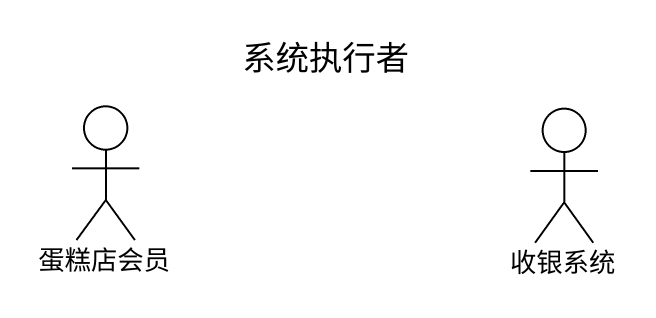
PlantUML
@startuml
title 系统执行者
actor 蛋糕店会员
actor 收银系统
@enduml
